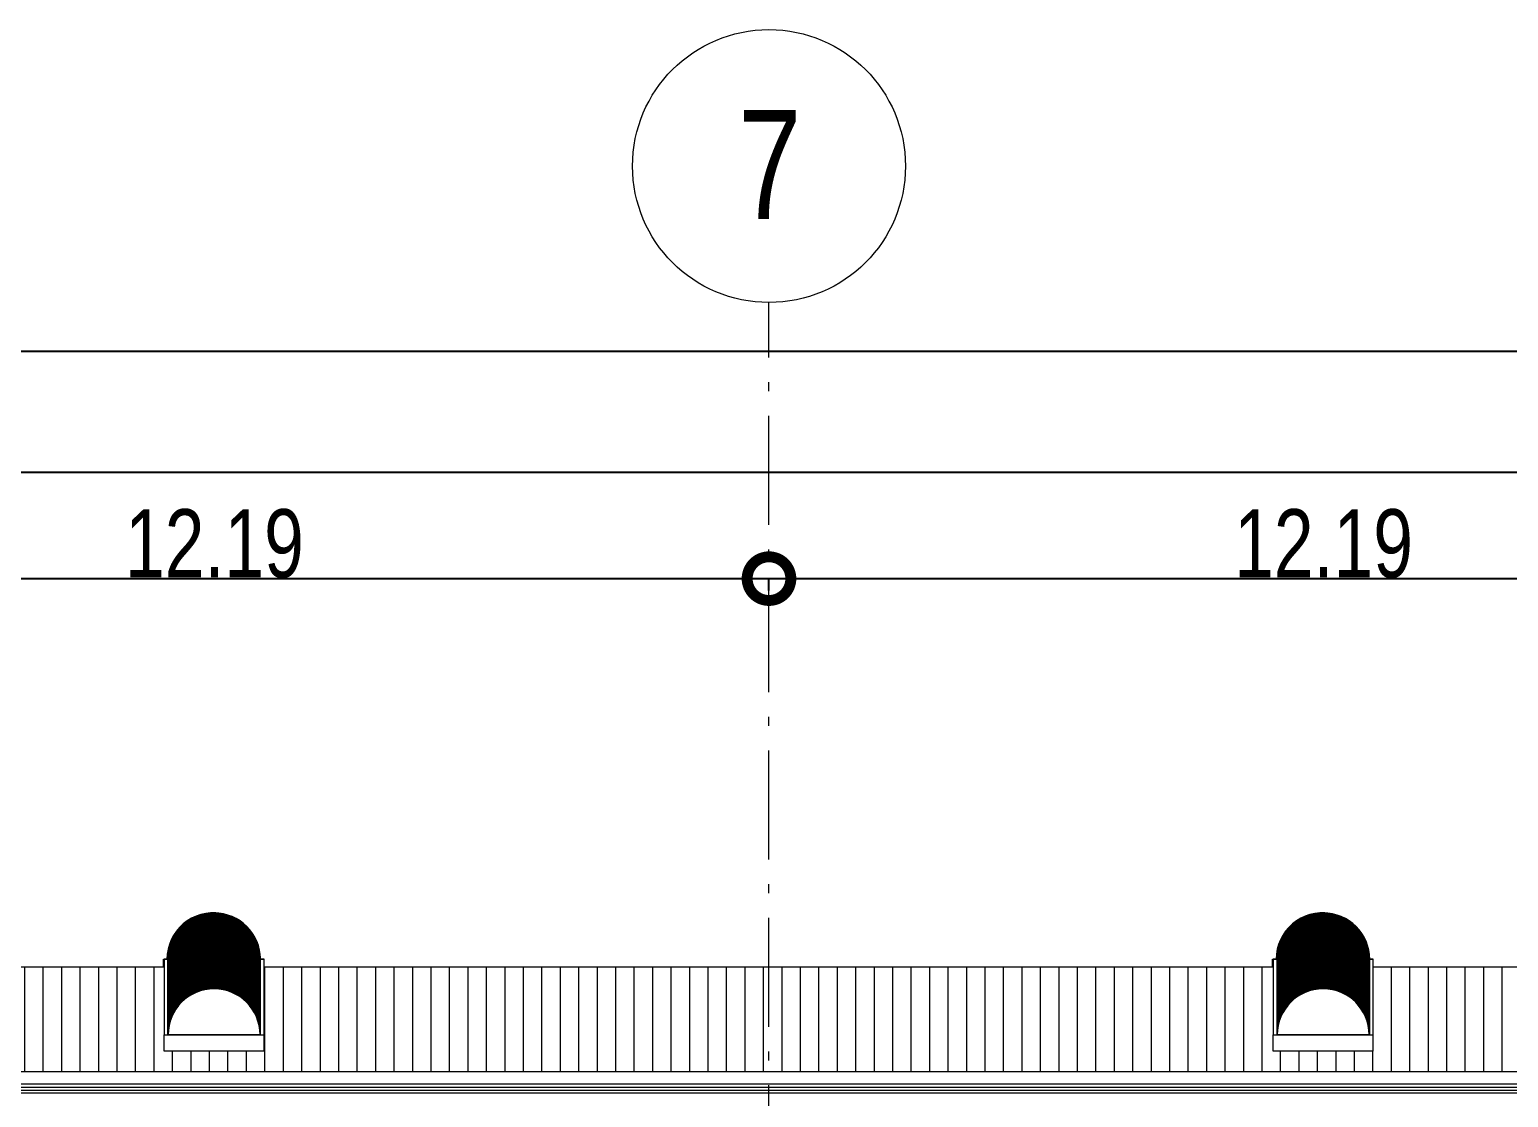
# Model space of a CAD drawing. Header units: metres. Extents: x -199 to 506, y -5 to 23.
# Drawn here: x 358.97 to 375.23, y 10.89 to 22.63 of the extents above; entities that cross this region are included whole.
import ezdxf

# ---------------------------------------------------------------- set-up
doc = ezdxf.new("R2010")
doc.units = ezdxf.units.M
doc.linetypes.add('01_Grid', pattern=[1.74, 1.2, -0.27, 0, -0.27])
for name, color, linetype, lineweight in [('03EJES-1', 1, '01_Grid', 5), ('04NOEJE', 2, 'Continuous', 18), ('04NOEJE-1', 2, 'Continuous', 5), ('14HATCH-1', 14, 'Continuous', 5), ('26VENT', 144, 'Continuous', 5), ('31COTAS', 1, 'Continuous', 5), ('53BAPS', 1, 'Continuous', 5), ('54ESTRUCTURA', 1, 'Continuous', 9)]:
    doc.layers.add(name, color=color, linetype=linetype, lineweight=lineweight)
doc.styles.add('Arial', font='arial.ttf', dxfattribs={"width": 0.75, "height": 1.2})
doc.styles.add('Arial_1', font='arial.ttf', dxfattribs={"width": 0.75, "height": 0.75})
doc.dimstyles.new('Standard_-_2_5mm_Arial_Transparent', dxfattribs={"dimscale": 0.3048, "dimtxt": 0.765195, "dimasz": 3.149606, "dimexe": 0, "dimexo": 0.984252, "dimgap": 0, "dimtad": 1, "dimrnd": 0.01, "dimzin": 0, "dimdsep": 46, "dimtxsty": 'Arial_1', "dimblk1": 'DOTSMALL', "dimblk2": 'DOTSMALL', "dimsah": 1, "dimcen": 0.09, "dimazin": 0, "dimtfac": 1, "dimtdec": 4, "dimtix": 1, "dimtmove": 0, "dimatfit": 3, "dimfxl": 1, "dimtvp": 1, "dimtolj": 1, "dimtzin": 0, "dimarcsym": 2})

# ---------------------------------------------------------------- blocks, each defined once
blk = doc.blocks.new('Skylight - Barrel Vault - 27_62x1_10 - Barrel Vault-V69-601rSouthElevEjeF Paint')
at = {"layer": '26VENT'}
for p, q in [((5.535, 12.406), (5.581, 12.406)), ((5.535, 12.317), (5.535, 12.406)), ((6.603, 12.406), (6.635, 12.406))]:
    blk.add_line(p, q, dxfattribs=at)
for major_axis, start_param, end_param in [((0.511, 0), 1.413717, 3.138944), ((0.505, 0), 2.356194, 3.138912), ((0.505, 0), 2.356194, 3.138912)]:
    blk.add_ellipse((6.085, 12.405), major_axis=major_axis, ratio=0.999547, start_param=start_param, end_param=end_param, dxfattribs=at)
blk = doc.blocks.new('Skylight - Barrel Vault - 27_62x1_10 - Barrel Vault-V76-601rSouthElevEjeF Paint')
at = {"layer": '26VENT'}
for p, q in [((54.349, 12.405), (54.31, 12.405)), ((54.31, 12.405), (54.31, 11.574)), ((54.349, 12.404), (54.349, 12.403)), ((54.349, 12.392), (54.349, 12.39)), ((54.349, 12.38), (54.349, 12.378)), ((54.349, 12.368), (54.349, 12.366)), ((54.349, 12.355), (54.349, 12.354)), ((54.355, 12.404), (54.355, 11.576)), ((55.365, 11.576), (55.365, 12.404)), ((55.41, 12.405), (55.371, 12.405)), ((55.371, 12.403), (55.371, 12.404)), ((55.371, 12.39), (55.371, 12.392)), ((55.371, 12.378), (55.371, 12.38)), ((55.371, 12.366), (55.371, 12.368)), ((55.371, 12.354), (55.371, 12.355)), ((55.41, 11.574), (55.41, 12.405)), ((54.349, 12.343), (54.349, 12.342)), ((54.349, 12.331), (54.349, 12.33)), ((54.349, 12.319), (54.349, 12.317)), ((54.349, 12.307), (54.349, 12.305)), ((54.349, 12.295), (54.349, 12.293)), ((54.349, 12.283), (54.349, 12.281)), ((54.349, 12.27), (54.349, 12.269)), ((54.349, 12.258), (54.349, 12.257)), ((54.349, 12.246), (54.349, 12.245)), ((54.349, 12.234), (54.349, 12.232)), ((54.349, 12.222), (54.349, 12.22)), ((54.349, 12.21), (54.349, 12.208)), ((54.349, 12.197), (54.349, 12.196)), ((55.371, 12.342), (55.371, 12.343)), ((55.371, 12.33), (55.371, 12.331)), ((55.371, 12.317), (55.371, 12.319)), ((55.371, 12.305), (55.371, 12.307)), ((55.371, 12.293), (55.371, 12.295)), ((55.371, 12.281), (55.371, 12.283)), ((55.371, 12.269), (55.371, 12.27)), ((55.371, 12.257), (55.371, 12.258)), ((55.371, 12.245), (55.371, 12.246)), ((55.371, 12.232), (55.371, 12.234)), ((55.371, 12.22), (55.371, 12.222)), ((55.371, 12.208), (55.371, 12.21)), ((55.371, 12.196), (55.371, 12.197)), ((54.349, 12.185), (54.349, 12.184)), ((54.349, 12.173), (54.349, 12.172)), ((54.349, 12.161), (54.349, 12.159)), ((54.349, 12.149), (54.349, 12.147)), ((54.349, 12.137), (54.349, 12.135)), ((54.349, 12.124), (54.349, 12.123)), ((54.349, 12.112), (54.349, 12.111)), ((54.349, 12.1), (54.349, 12.099)), ((54.349, 12.088), (54.349, 12.086)), ((54.349, 12.076), (54.349, 12.074)), ((54.349, 12.064), (54.349, 12.062)), ((54.349, 12.051), (54.349, 12.05)), ((54.349, 12.039), (54.349, 12.038)), ((55.371, 12.184), (55.371, 12.185)), ((55.371, 12.172), (55.371, 12.173)), ((55.371, 12.159), (55.371, 12.161)), ((55.371, 12.147), (55.371, 12.149)), ((55.371, 12.135), (55.371, 12.137)), ((55.371, 12.123), (55.371, 12.124)), ((55.371, 12.111), (55.371, 12.112)), ((55.371, 12.099), (55.371, 12.1)), ((55.371, 12.086), (55.371, 12.088)), ((55.371, 12.074), (55.371, 12.076)), ((55.371, 12.062), (55.371, 12.064)), ((55.371, 12.05), (55.371, 12.051)), ((55.371, 12.038), (55.371, 12.039)), ((54.349, 12.027), (54.349, 12.026)), ((54.349, 12.015), (54.349, 12.013)), ((54.349, 12.003), (54.349, 12.001)), ((54.349, 11.991), (54.349, 11.989)), ((54.349, 11.979), (54.349, 11.977)), ((54.349, 11.966), (54.349, 11.965)), ((54.349, 11.954), (54.349, 11.953)), ((54.349, 11.942), (54.349, 11.941)), ((54.349, 11.93), (54.349, 11.928)), ((54.349, 11.918), (54.349, 11.916)), ((54.349, 11.906), (54.349, 11.904)), ((54.349, 11.893), (54.349, 11.892)), ((54.349, 11.881), (54.349, 11.88)), ((54.349, 11.869), (54.349, 11.868)), ((55.371, 12.026), (55.371, 12.027)), ((55.371, 12.013), (55.371, 12.015)), ((55.371, 12.001), (55.371, 12.003)), ((55.371, 11.989), (55.371, 11.991)), ((55.371, 11.977), (55.371, 11.979)), ((55.371, 11.965), (55.371, 11.966)), ((55.371, 11.953), (55.371, 11.954)), ((55.371, 11.941), (55.371, 11.942)), ((55.371, 11.928), (55.371, 11.93)), ((55.371, 11.916), (55.371, 11.918)), ((55.371, 11.904), (55.371, 11.906)), ((55.371, 11.892), (55.371, 11.893)), ((55.371, 11.88), (55.371, 11.881)), ((55.371, 11.868), (55.371, 11.869)), ((54.349, 11.857), (54.349, 11.855)), ((54.349, 11.845), (54.349, 11.843)), ((54.349, 11.833), (54.349, 11.831)), ((54.349, 11.82), (54.349, 11.819)), ((54.349, 11.808), (54.349, 11.807)), ((54.349, 11.796), (54.349, 11.795)), ((54.349, 11.784), (54.349, 11.782)), ((54.349, 11.772), (54.349, 11.77)), ((54.349, 11.76), (54.349, 11.758)), ((54.349, 11.748), (54.349, 11.746)), ((54.349, 11.735), (54.349, 11.734)), ((54.349, 11.723), (54.349, 11.722)), ((54.349, 11.711), (54.349, 11.71)), ((55.371, 11.855), (55.371, 11.857)), ((55.371, 11.843), (55.371, 11.845)), ((55.371, 11.831), (55.371, 11.833)), ((55.371, 11.819), (55.371, 11.82)), ((55.371, 11.807), (55.371, 11.808)), ((55.371, 11.795), (55.371, 11.796)), ((55.371, 11.782), (55.371, 11.784)), ((55.371, 11.77), (55.371, 11.772)), ((55.371, 11.758), (55.371, 11.76)), ((55.371, 11.746), (55.371, 11.748)), ((55.371, 11.734), (55.371, 11.735)), ((55.371, 11.722), (55.371, 11.723)), ((55.371, 11.71), (55.371, 11.711)), ((54.31, 11.574), (55.41, 11.574)), ((54.31, 11.397), (54.31, 11.574)), ((54.349, 11.699), (54.349, 11.697)), ((54.349, 11.687), (54.349, 11.685)), ((54.349, 11.675), (54.349, 11.673)), ((54.349, 11.662), (54.349, 11.661)), ((54.349, 11.65), (54.349, 11.649)), ((54.349, 11.638), (54.349, 11.637)), ((54.349, 11.626), (54.349, 11.624)), ((54.349, 11.614), (54.349, 11.612)), ((54.349, 11.602), (54.349, 11.6)), ((54.349, 11.589), (54.349, 11.588)), ((54.349, 11.577), (54.349, 11.576)), ((54.355, 11.576), (54.349, 11.576)), ((54.86, 11.576), (54.355, 11.576)), ((55.365, 11.576), (54.86, 11.576)), ((55.371, 11.576), (55.365, 11.576)), ((55.371, 11.697), (55.371, 11.699)), ((55.371, 11.685), (55.371, 11.687)), ((55.371, 11.673), (55.371, 11.675)), ((55.371, 11.661), (55.371, 11.662)), ((55.371, 11.649), (55.371, 11.65)), ((55.371, 11.637), (55.371, 11.638)), ((55.371, 11.624), (55.371, 11.626)), ((55.371, 11.612), (55.371, 11.614)), ((55.371, 11.6), (55.371, 11.602)), ((55.371, 11.588), (55.371, 11.589)), ((55.371, 11.576), (55.371, 11.577)), ((55.41, 11.397), (55.41, 11.574)), ((55.41, 11.397), (54.31, 11.397))]:
    blk.add_line(p, q, dxfattribs=at)
for centre, major_axis, start_param, end_param in [((54.86, 12.403), (-0.511, 0), 3.141593, 6.283185), ((54.86, 12.392), (-0.511, 0), 3.141593, 6.283185), ((54.86, 12.404), (-0.511, 0), 3.141593, 6.283185), ((54.86, 12.39), (0.511, 0), 0, 3.141593), ((54.86, 12.368), (-0.511, 0), 3.141593, 6.283185), ((54.86, 12.38), (-0.511, 0), 3.141593, 6.283185), ((54.86, 12.378), (0.511, 0), 0, 3.141593), ((54.86, 12.366), (0.511, 0), 0, 3.141593), ((54.86, 12.343), (-0.511, 0), 3.141593, 6.283185), ((54.86, 12.355), (-0.511, 0), 3.141593, 6.283185), ((54.86, 12.354), (0.511, 0), 0, 3.141593), ((54.86, 12.342), (0.511, 0), 0, 3.141593), ((54.86, 12.319), (-0.511, 0), 3.141593, 6.283185), ((54.86, 12.403), (0.505, 0), 0.616198, 2.525395), ((54.86, 12.39), (0.505, 0), 0.616198, 2.525395), ((54.86, 12.378), (0.505, 0), 0.616198, 2.525395), ((54.86, 12.366), (0.505, 0), 0.616198, 2.525395), ((54.86, 12.354), (0.505, 0), 0.616198, 2.525395), ((54.86, 12.342), (0.505, 0), 0.616198, 2.525395), ((54.86, 12.331), (0.511, 0), 0.005665, 3.135928), ((54.86, 12.33), (0.511, 0), 0, 3.141593), ((54.86, 12.307), (-0.511, 0), 3.141593, 6.283185), ((54.86, 12.317), (0.511, 0), 0, 3.141593), ((54.86, 12.295), (-0.511, 0), 3.141593, 6.283185), ((54.86, 12.305), (0.511, 0), 0, 3.141593), ((54.86, 12.283), (-0.511, 0), 3.141593, 6.283185), ((54.86, 12.293), (0.511, 0), 0, 3.141593), ((54.86, 12.27), (-0.511, 0), 3.141593, 6.283185), ((54.86, 12.281), (0.511, 0), 0, 3.141593), ((54.86, 12.258), (-0.511, 0), 3.141593, 6.283185), ((54.86, 12.269), (0.511, 0), 0, 3.141593), ((54.86, 12.257), (0.511, 0), 0, 3.141593), ((54.86, 12.234), (-0.511, 0), 3.141593, 6.283185), ((54.86, 12.246), (-0.511, 0), 3.141593, 6.283185), ((54.86, 12.222), (-0.511, 0), 3.141593, 6.283185), ((54.86, 12.245), (0.511, 0), 0, 3.141593), ((54.86, 12.232), (0.511, 0), 0, 3.141593), ((54.86, 12.21), (-0.511, 0), 3.141593, 6.283185), ((54.86, 12.22), (0.511, 0), 0, 3.141593), ((54.86, 12.208), (0.511, 0), 0, 3.141593), ((54.86, 12.185), (-0.511, 0), 3.141593, 6.283185), ((54.86, 12.197), (0.511, 0), 0.004864, 3.136729), ((54.86, 12.196), (0.511, 0), 0, 3.141593), ((54.86, 12.184), (0.511, 0), 0, 3.141593), ((54.86, 12.161), (-0.511, 0), 3.141593, 6.283185), ((54.86, 12.173), (-0.511, 0), 3.141593, 6.283185), ((54.86, 12.172), (0.511, 0), 0, 3.141593), ((54.86, 12.149), (-0.511, 0), 3.141593, 6.283185), ((54.86, 12.33), (0.505, 0), 0.616198, 2.525395), ((54.86, 12.317), (0.505, 0), 0.616198, 2.525395), ((54.86, 12.305), (0.505, 0), 0.616198, 2.525395), ((54.86, 12.293), (0.505, 0), 0.616198, 2.525395), ((54.86, 12.281), (0.505, 0), 0.616198, 2.525395), ((54.86, 12.269), (0.505, 0), 0.616198, 2.525395), ((54.86, 12.257), (0.505, 0), 0.616198, 2.525395), ((54.86, 12.245), (0.505, 0), 0.616198, 2.525395), ((54.86, 12.232), (0.505, 0), 0.616198, 2.525395), ((54.86, 12.22), (0.505, 0), 0.616198, 2.525395), ((54.86, 12.208), (0.505, 0), 0.616198, 2.525395), ((54.86, 12.196), (0.505, 0), 0.616198, 2.525395), ((54.86, 12.184), (0.505, 0), 0.616198, 2.525395), ((54.86, 12.159), (0.511, 0), 0, 3.141593), ((54.86, 12.137), (-0.511, 0), 3.141593, 6.283185), ((54.86, 12.147), (0.511, 0), 0, 3.141593), ((54.86, 12.135), (0.511, 0), 0, 3.141593), ((54.86, 12.112), (-0.511, 0), 3.141593, 6.283185), ((54.86, 12.124), (-0.511, 0), 3.141593, 6.283185), ((54.86, 12.123), (0.511, 0), 0, 3.141593), ((54.86, 12.1), (-0.511, 0), 3.141593, 6.283185), ((54.86, 12.111), (0.511, 0), 0, 3.141593), ((54.86, 12.088), (-0.511, 0), 3.141593, 6.283185), ((54.86, 12.099), (0.511, 0), 0, 3.141593), ((54.86, 12.076), (-0.511, 0), 3.141593, 6.283185), ((54.86, 12.086), (0.511, 0), 0, 3.141593), ((54.86, 12.074), (0.511, 0), 0, 3.141593), ((54.86, 12.051), (-0.511, 0), 3.141593, 6.283185), ((54.86, 12.064), (0.511, 0), 0.004063, 3.137529), ((54.86, 12.062), (0.511, 0), 0, 3.141593), ((54.86, 12.039), (-0.511, 0), 3.141593, 6.283185), ((54.86, 12.05), (0.511, 0), 0, 3.141593), ((54.86, 12.027), (-0.511, 0), 3.141593, 6.283185), ((54.86, 12.038), (0.511, 0), 0, 3.141593), ((54.86, 12.026), (0.511, 0), 0, 3.141593), ((54.86, 12.003), (-0.511, 0), 3.141593, 6.283185), ((54.86, 12.015), (-0.511, 0), 3.141593, 6.283185), ((54.86, 12.013), (0.511, 0), 0, 3.141593), ((54.86, 11.991), (-0.511, 0), 3.141593, 6.283185), ((54.86, 12.172), (0.505, 0), 0.616198, 2.525395), ((54.86, 12.159), (0.505, 0), 0.616198, 2.525395), ((54.86, 12.147), (0.505, 0), 0.616198, 2.525395), ((54.86, 12.135), (0.505, 0), 0.616198, 2.525395), ((54.86, 12.123), (0.505, 0), 0.616198, 2.525395), ((54.86, 12.111), (0.505, 0), 0.616198, 2.525395), ((54.86, 12.099), (0.505, 0), 0.616198, 2.525395), ((54.86, 12.086), (0.505, 0), 0.616198, 2.525395), ((54.86, 12.074), (0.505, 0), 0.616198, 2.525395), ((54.86, 12.062), (0.505, 0), 0.738238, 2.525395), ((54.86, 12.05), (0.505, 0), 0.616198, 2.525395), ((54.86, 12.038), (0.505, 0), 0.616198, 2.525395), ((54.86, 12.026), (0.505, 0), 0.616198, 2.525395), ((54.86, 12.013), (0.505, 0), 0.616198, 2.525395), ((54.86, 12.001), (0.511, 0), 0, 3.141593), ((54.86, 11.979), (-0.511, 0), 3.141593, 6.283185), ((54.86, 11.989), (0.511, 0), 0, 3.141593), ((54.86, 11.977), (0.511, 0), 0, 3.141593), ((54.86, 11.954), (-0.511, 0), 3.141593, 6.283185), ((54.86, 11.966), (-0.511, 0), 3.141593, 6.283185), ((54.86, 11.965), (0.511, 0), 0, 3.141593), ((54.86, 11.953), (0.511, 0), 0, 3.141593), ((54.86, 11.942), (-0.511, 0), 3.141593, 6.283185), ((54.86, 11.941), (0.511, 0), 0, 3.141593), ((54.86, 11.918), (-0.511, 0), 3.141593, 6.283185), ((54.86, 11.93), (0.511, 0), 0.003263, 3.13833), ((54.86, 11.928), (0.511, 0), 0, 3.141593), ((54.86, 11.916), (0.511, 0), 0, 3.141593), ((54.86, 11.893), (-0.511, 0), 3.141593, 6.283185), ((54.86, 11.904), (0.511, 0), 0, 3.141593), ((54.86, 11.881), (-0.511, 0), 3.141593, 6.283185), ((54.86, 11.892), (0.511, 0), 0, 3.141593), ((54.86, 11.869), (-0.511, 0), 3.141593, 6.283185), ((54.86, 11.88), (0.511, 0), 0, 3.141593), ((54.86, 11.857), (-0.511, 0), 3.141593, 6.283185), ((54.86, 11.868), (0.511, 0), 0, 3.141593), ((54.86, 11.845), (-0.511, 0), 3.141593, 6.283185), ((54.86, 11.855), (0.511, 0), 0, 3.141593), ((54.86, 11.833), (-0.511, 0), 3.141593, 6.283185), ((54.86, 12.001), (0.505, 0), 0.616198, 2.525395), ((54.86, 11.989), (0.505, 0), 0.616198, 2.525395), ((54.86, 11.977), (0.505, 0), 0.616198, 2.525395), ((54.86, 11.965), (0.505, 0), 0.616198, 2.525395), ((54.86, 11.953), (0.505, 0), 0.616198, 2.525395), ((54.86, 11.941), (0.505, 0), 0.616198, 2.525395), ((54.86, 11.928), (0.505, 0), 0.616198, 2.525395), ((54.86, 11.916), (0.505, 0), 0.616198, 2.525395), ((54.86, 11.904), (0.505, 0), 0.616198, 2.525395), ((54.86, 11.892), (0.505, 0), 0.616198, 2.525395), ((54.86, 11.88), (0.505, 0), 0.616198, 2.525395), ((54.86, 11.868), (0.505, 0), 0.616198, 2.525395), ((54.86, 11.855), (0.505, 0), 0.616198, 2.525395), ((54.86, 11.906), (0.511, 0), 0.785537, 2.356056), ((54.86, 12.062), (0.505, 0), 0.616198, 0.738226), ((54.86, 11.843), (0.511, 0), 0, 3.141593), ((54.86, 11.82), (-0.511, 0), 3.141593, 6.283185), ((54.86, 11.831), (0.511, 0), 0, 3.141593), ((54.86, 11.808), (-0.511, 0), 3.141593, 6.283185), ((54.86, 11.819), (0.511, 0), 0, 3.141593), ((54.86, 11.807), (0.511, 0), 0, 3.141593), ((54.86, 11.796), (0.511, 0), 0.002462, 3.139131), ((54.86, 11.795), (0.511, 0), 0, 3.141593), ((54.86, 11.772), (-0.511, 0), 3.141593, 6.283185), ((54.86, 11.784), (-0.511, 0), 3.141593, 6.283185), ((54.86, 11.782), (0.511, 0), 0, 3.141593), ((54.86, 11.77), (0.511, 0), 0, 3.141593), ((54.86, 11.748), (-0.511, 0), 3.141593, 6.283185), ((54.86, 11.76), (-0.511, 0), 3.141593, 6.283185), ((54.86, 11.758), (0.511, 0), 0, 3.141593), ((54.86, 11.906), (-0.511, 0), 5.497787, 6.283185), ((54.86, 11.746), (0.511, 0), 0, 3.141593), ((54.86, 11.723), (-0.511, 0), 3.141593, 6.283185), ((54.86, 11.735), (-0.511, 0), 3.141593, 6.283185), ((54.86, 11.734), (0.511, 0), 0, 3.141593), ((54.86, 11.722), (0.511, 0), 0, 3.141593), ((54.86, 11.699), (-0.511, 0), 3.141593, 6.283185), ((54.86, 11.711), (-0.511, 0), 3.141593, 6.283185), ((54.86, 11.71), (0.511, 0), 0, 3.141593), ((54.86, 11.687), (-0.511, 0), 3.141593, 6.283185), ((54.86, 11.697), (0.511, 0), 0, 3.141593), ((54.86, 11.675), (-0.511, 0), 3.141593, 6.283185), ((54.86, 11.685), (0.511, 0), 0, 3.141593), ((54.86, 11.662), (-0.511, 0), 3.141593, 6.283185), ((54.86, 11.843), (0.505, 0), 0.616198, 2.525395), ((54.86, 11.831), (0.505, 0), 0.616198, 2.525395), ((54.86, 11.819), (0.505, 0), 0.616198, 2.525395), ((54.86, 11.807), (0.505, 0), 0.616198, 2.525395), ((54.86, 11.795), (0.505, 0), 0.616198, 2.525395), ((54.86, 11.782), (0.505, 0), 0.616198, 2.525395), ((54.86, 11.77), (0.505, 0), 0.616198, 2.525395), ((54.86, 11.758), (0.505, 0), 0.616198, 2.525395), ((54.86, 11.746), (0.505, 0), 0.616198, 2.525395), ((54.86, 11.734), (0.505, 0), 0.616198, 2.525395), ((54.86, 11.722), (0.505, 0), 0.616198, 2.525395), ((54.86, 11.71), (0.505, 0), 0.616198, 2.525395), ((54.86, 11.697), (0.505, 0), 0.616198, 2.525395), ((54.86, 11.906), (0.511, 0), 0, 0.785398), ((54.86, 11.673), (0.511, 0), 0, 3.141593), ((54.86, 11.65), (-0.511, 0), 3.141593, 6.283185), ((54.86, 11.661), (0.511, 0), 0, 3.141593), ((54.86, 11.638), (-0.511, 0), 3.141593, 6.283185), ((54.86, 11.649), (0.511, 0), 0, 3.141593), ((54.86, 11.626), (-0.511, 0), 3.141593, 6.283185), ((54.86, 11.637), (0.511, 0), 0, 3.141593), ((54.86, 11.614), (-0.511, 0), 3.141593, 6.283185), ((54.86, 11.624), (0.511, 0), 0, 3.141593), ((54.86, 11.612), (0.511, 0), 0, 3.141593), ((54.86, 11.589), (-0.511, 0), 3.141593, 6.283185), ((54.86, 11.602), (-0.511, 0), 3.141593, 6.283185), ((54.86, 11.6), (0.511, 0), 0, 3.141593), ((54.86, 11.577), (-0.511, 0), 3.141593, 6.283185), ((54.86, 11.588), (0.511, 0), 0, 3.141593), ((54.86, 11.576), (0.511, 0), 0, 3.141593), ((54.86, 11.576), (-0.505, 0), 3.141593, 6.283185), ((54.86, 11.576), (-0.505, 0), 3.141593, 6.283185), ((54.86, 11.685), (0.505, 0), 0.616198, 2.525395), ((54.86, 11.673), (0.505, 0), 0.616198, 2.525395), ((54.86, 11.661), (0.505, 0), 0.616198, 2.525395), ((54.86, 11.649), (0.505, 0), 0.616198, 2.525395), ((54.86, 11.624), (0.505, 0), 0.616198, 2.525395), ((54.86, 11.612), (0.505, 0), 0.616198, 2.525395), ((54.86, 11.6), (0.505, 0), 0.616198, 2.525395), ((54.86, 11.588), (0.505, 0), 0.616198, 2.525395), ((54.86, 11.637), (0.505, 0), 0.624084, 2.517509)]:
    blk.add_ellipse(centre, major_axis=major_axis, ratio=0.999547, start_param=start_param, end_param=end_param, dxfattribs=at)
blk = doc.blocks.new('Skylight - Barrel Vault - 27_62x1_10 - Barrel Vault-V77-601rSouthElevEjeF Paint')
at = {"layer": '26VENT'}
for p, q in [((66.541, 12.405), (66.502, 12.405)), ((66.502, 12.405), (66.502, 11.574)), ((66.541, 12.404), (66.541, 12.403)), ((66.541, 12.392), (66.541, 12.39)), ((66.541, 12.38), (66.541, 12.378)), ((66.541, 12.368), (66.541, 12.366)), ((66.541, 12.355), (66.541, 12.354)), ((66.547, 12.404), (66.547, 11.576)), ((67.557, 11.576), (67.557, 12.404)), ((67.602, 12.405), (67.563, 12.405)), ((67.563, 12.403), (67.563, 12.404)), ((67.563, 12.39), (67.563, 12.392)), ((67.563, 12.378), (67.563, 12.38)), ((67.563, 12.366), (67.563, 12.368)), ((67.563, 12.354), (67.563, 12.355)), ((67.602, 11.574), (67.602, 12.405)), ((66.541, 12.343), (66.541, 12.342)), ((66.541, 12.331), (66.541, 12.33)), ((66.541, 12.319), (66.541, 12.317)), ((66.541, 12.307), (66.541, 12.305)), ((66.541, 12.295), (66.541, 12.293)), ((66.541, 12.283), (66.541, 12.281)), ((66.541, 12.27), (66.541, 12.269)), ((66.541, 12.258), (66.541, 12.257)), ((66.541, 12.246), (66.541, 12.245)), ((66.541, 12.234), (66.541, 12.232)), ((66.541, 12.222), (66.541, 12.22)), ((66.541, 12.21), (66.541, 12.208)), ((66.541, 12.197), (66.541, 12.196)), ((67.563, 12.342), (67.563, 12.343)), ((67.563, 12.33), (67.563, 12.331)), ((67.563, 12.317), (67.563, 12.319)), ((67.563, 12.305), (67.563, 12.307)), ((67.563, 12.293), (67.563, 12.295)), ((67.563, 12.281), (67.563, 12.283)), ((67.563, 12.269), (67.563, 12.27)), ((67.563, 12.257), (67.563, 12.258)), ((67.563, 12.245), (67.563, 12.246)), ((67.563, 12.232), (67.563, 12.234)), ((67.563, 12.22), (67.563, 12.222)), ((67.563, 12.208), (67.563, 12.21)), ((67.563, 12.196), (67.563, 12.197)), ((66.541, 12.185), (66.541, 12.184)), ((66.541, 12.173), (66.541, 12.172)), ((66.541, 12.161), (66.541, 12.159)), ((66.541, 12.149), (66.541, 12.147)), ((66.541, 12.137), (66.541, 12.135)), ((66.541, 12.124), (66.541, 12.123)), ((66.541, 12.112), (66.541, 12.111)), ((66.541, 12.1), (66.541, 12.099)), ((66.541, 12.088), (66.541, 12.086)), ((66.541, 12.076), (66.541, 12.074)), ((66.541, 12.064), (66.541, 12.062)), ((66.541, 12.051), (66.541, 12.05)), ((66.541, 12.039), (66.541, 12.038)), ((67.563, 12.184), (67.563, 12.185)), ((67.563, 12.172), (67.563, 12.173)), ((67.563, 12.159), (67.563, 12.161)), ((67.563, 12.147), (67.563, 12.149)), ((67.563, 12.135), (67.563, 12.137)), ((67.563, 12.123), (67.563, 12.124)), ((67.563, 12.111), (67.563, 12.112)), ((67.563, 12.099), (67.563, 12.1)), ((67.563, 12.086), (67.563, 12.088)), ((67.563, 12.074), (67.563, 12.076)), ((67.563, 12.062), (67.563, 12.064)), ((67.563, 12.05), (67.563, 12.051)), ((67.563, 12.038), (67.563, 12.039)), ((66.541, 12.027), (66.541, 12.026)), ((66.541, 12.015), (66.541, 12.013)), ((66.541, 12.003), (66.541, 12.001)), ((66.541, 11.991), (66.541, 11.989)), ((66.541, 11.979), (66.541, 11.977)), ((66.541, 11.966), (66.541, 11.965)), ((66.541, 11.954), (66.541, 11.953)), ((66.541, 11.942), (66.541, 11.941)), ((66.541, 11.93), (66.541, 11.928)), ((66.541, 11.918), (66.541, 11.916)), ((66.541, 11.906), (66.541, 11.904)), ((66.541, 11.893), (66.541, 11.892)), ((66.541, 11.881), (66.541, 11.88)), ((66.541, 11.869), (66.541, 11.868)), ((67.563, 12.026), (67.563, 12.027)), ((67.563, 12.013), (67.563, 12.015)), ((67.563, 12.001), (67.563, 12.003)), ((67.563, 11.989), (67.563, 11.991)), ((67.563, 11.977), (67.563, 11.979)), ((67.563, 11.965), (67.563, 11.966)), ((67.563, 11.953), (67.563, 11.954)), ((67.563, 11.941), (67.563, 11.942)), ((67.563, 11.928), (67.563, 11.93)), ((67.563, 11.916), (67.563, 11.918)), ((67.563, 11.904), (67.563, 11.906)), ((67.563, 11.892), (67.563, 11.893)), ((67.563, 11.88), (67.563, 11.881)), ((67.563, 11.868), (67.563, 11.869)), ((66.541, 11.857), (66.541, 11.855)), ((66.541, 11.845), (66.541, 11.843)), ((66.541, 11.833), (66.541, 11.831)), ((66.541, 11.82), (66.541, 11.819)), ((66.541, 11.808), (66.541, 11.807)), ((66.541, 11.796), (66.541, 11.795)), ((66.541, 11.784), (66.541, 11.782)), ((66.541, 11.772), (66.541, 11.77)), ((66.541, 11.76), (66.541, 11.758)), ((66.541, 11.748), (66.541, 11.746)), ((66.541, 11.735), (66.541, 11.734)), ((66.541, 11.723), (66.541, 11.722)), ((66.541, 11.711), (66.541, 11.71)), ((67.563, 11.855), (67.563, 11.857)), ((67.563, 11.843), (67.563, 11.845)), ((67.563, 11.831), (67.563, 11.833)), ((67.563, 11.819), (67.563, 11.82)), ((67.563, 11.807), (67.563, 11.808)), ((67.563, 11.795), (67.563, 11.796)), ((67.563, 11.782), (67.563, 11.784)), ((67.563, 11.77), (67.563, 11.772)), ((67.563, 11.758), (67.563, 11.76)), ((67.563, 11.746), (67.563, 11.748)), ((67.563, 11.734), (67.563, 11.735)), ((67.563, 11.722), (67.563, 11.723)), ((67.563, 11.71), (67.563, 11.711)), ((66.502, 11.574), (67.602, 11.574)), ((66.502, 11.397), (66.502, 11.574)), ((66.541, 11.699), (66.541, 11.697)), ((66.541, 11.687), (66.541, 11.685)), ((66.541, 11.675), (66.541, 11.673)), ((66.541, 11.662), (66.541, 11.661)), ((66.541, 11.65), (66.541, 11.649)), ((66.541, 11.638), (66.541, 11.637)), ((66.541, 11.626), (66.541, 11.624)), ((66.541, 11.614), (66.541, 11.612)), ((66.541, 11.602), (66.541, 11.6)), ((66.541, 11.589), (66.541, 11.588)), ((66.541, 11.577), (66.541, 11.576)), ((66.547, 11.576), (66.541, 11.576)), ((67.052, 11.576), (66.547, 11.576)), ((67.557, 11.576), (67.052, 11.576)), ((67.563, 11.576), (67.557, 11.576)), ((67.563, 11.697), (67.563, 11.699)), ((67.563, 11.685), (67.563, 11.687)), ((67.563, 11.673), (67.563, 11.675)), ((67.563, 11.661), (67.563, 11.662)), ((67.563, 11.649), (67.563, 11.65)), ((67.563, 11.637), (67.563, 11.638)), ((67.563, 11.624), (67.563, 11.626)), ((67.563, 11.612), (67.563, 11.614)), ((67.563, 11.6), (67.563, 11.602)), ((67.563, 11.588), (67.563, 11.589)), ((67.563, 11.576), (67.563, 11.577)), ((67.602, 11.397), (67.602, 11.574)), ((67.602, 11.397), (66.502, 11.397))]:
    blk.add_line(p, q, dxfattribs=at)
for centre, major_axis, start_param, end_param in [((67.052, 12.404), (-0.511, 0), 3.141593, 6.283185), ((67.052, 12.403), (-0.511, 0), 3.141593, 6.283185), ((67.052, 12.392), (-0.511, 0), 3.141593, 6.283185), ((67.052, 12.39), (-0.511, 0), 3.141593, 6.283185), ((67.052, 12.38), (-0.511, 0), 3.141593, 6.283185), ((67.052, 12.378), (-0.511, 0), 3.141593, 6.283185), ((67.052, 12.368), (-0.511, 0), 3.141593, 6.283185), ((67.052, 12.355), (-0.511, 0), 3.141593, 6.283185), ((67.052, 12.366), (0.511, 0), 0, 3.141593), ((67.052, 12.343), (-0.511, 0), 3.141593, 6.283185), ((67.052, 12.354), (0.511, 0), 0, 3.141593), ((67.052, 12.33), (-0.511, 0), 3.141593, 6.283185), ((67.052, 12.342), (0.511, 0), 0, 3.141593), ((67.052, 12.319), (-0.511, 0), 3.141593, 6.283185), ((67.052, 12.403), (0.505, 0), 0.616198, 2.525395), ((67.052, 12.39), (0.505, 0), 0.616198, 2.525395), ((67.052, 12.378), (0.505, 0), 0.616198, 2.525395), ((67.052, 12.366), (0.505, 0), 0.616198, 2.525395), ((67.052, 12.354), (0.505, 0), 0.616198, 2.525395), ((67.052, 12.342), (0.505, 0), 0.616198, 2.525395), ((67.052, 12.331), (0.511, 0), 0.005665, 3.135928), ((67.052, 12.307), (-0.511, 0), 3.141593, 6.283185), ((67.052, 12.317), (0.511, 0), 0, 3.141593), ((67.052, 12.293), (-0.511, 0), 3.141593, 6.283185), ((67.052, 12.305), (0.511, 0), 0, 3.141593), ((67.052, 12.283), (-0.511, 0), 3.141593, 6.283185), ((67.052, 12.281), (-0.511, 0), 3.141593, 6.283185), ((67.052, 12.295), (-0.511, 0), 3.141593, 6.283185), ((67.052, 12.258), (-0.511, 0), 3.141593, 6.283185), ((67.052, 12.27), (-0.511, 0), 3.141593, 6.283185), ((67.052, 12.269), (0.511, 0), 0, 3.141593), ((67.052, 12.246), (-0.511, 0), 3.141593, 6.283185), ((67.052, 12.245), (-0.511, 0), 3.141593, 6.283185), ((67.052, 12.257), (0.511, 0), 0, 3.141593), ((67.052, 12.234), (-0.511, 0), 3.141593, 6.283185), ((67.052, 12.232), (-0.511, 0), 3.141593, 6.283185), ((67.052, 12.21), (-0.511, 0), 3.141593, 6.283185), ((67.052, 12.222), (-0.511, 0), 3.141593, 6.283185), ((67.052, 12.22), (0.511, 0), 0, 3.141593), ((67.052, 12.208), (0.511, 0), 0, 3.141593), ((67.052, 12.185), (-0.511, 0), 3.141593, 6.283185), ((67.052, 12.184), (-0.511, 0), 3.141593, 6.283185), ((67.052, 12.197), (0.511, 0), 0.004864, 3.136729), ((67.052, 12.196), (0.511, 0), 0, 3.141593), ((67.052, 12.173), (-0.511, 0), 3.141593, 6.283185), ((67.052, 12.172), (-0.511, 0), 3.141593, 6.283185), ((67.052, 12.161), (-0.511, 0), 3.141593, 6.283185), ((67.052, 12.149), (-0.511, 0), 3.141593, 6.283185), ((67.052, 12.33), (0.505, 0), 0.616198, 2.525395), ((67.052, 12.317), (0.505, 0), 0.616198, 2.525395), ((67.052, 12.305), (0.505, 0), 0.616198, 2.525395), ((67.052, 12.293), (0.505, 0), 0.616198, 2.525395), ((67.052, 12.281), (0.505, 0), 0.616198, 2.525395), ((67.052, 12.269), (0.505, 0), 0.616198, 2.525395), ((67.052, 12.257), (0.505, 0), 0.616198, 2.525395), ((67.052, 12.245), (0.505, 0), 0.616198, 2.525395), ((67.052, 12.232), (0.505, 0), 0.616198, 2.525395), ((67.052, 12.22), (0.505, 0), 0.616198, 2.525395), ((67.052, 12.208), (0.505, 0), 0.616198, 2.525395), ((67.052, 12.196), (0.505, 0), 0.616198, 2.525395), ((67.052, 12.184), (0.505, 0), 0.616198, 2.525395), ((67.052, 12.159), (0.511, 0), 0, 3.141593), ((67.052, 12.137), (-0.511, 0), 3.141593, 6.283185), ((67.052, 12.147), (0.511, 0), 0, 3.141593), ((67.052, 12.124), (-0.511, 0), 3.141593, 6.283185), ((67.052, 12.135), (0.511, 0), 0, 3.141593), ((67.052, 12.123), (0.511, 0), 0, 3.141593), ((67.052, 12.1), (-0.511, 0), 3.141593, 6.283185), ((67.052, 12.099), (-0.511, 0), 3.141593, 6.283185), ((67.052, 12.112), (-0.511, 0), 3.141593, 6.283185), ((67.052, 12.111), (0.511, 0), 0, 3.141593), ((67.052, 12.088), (-0.511, 0), 3.141593, 6.283185), ((67.052, 12.086), (-0.511, 0), 3.141593, 6.283185), ((67.052, 12.076), (-0.511, 0), 3.141593, 6.283185), ((67.052, 12.062), (-0.511, 0), 3.141593, 6.283185), ((67.052, 12.074), (0.511, 0), 0, 3.141593), ((67.052, 12.051), (-0.511, 0), 3.141593, 6.283185), ((67.052, 12.05), (-0.511, 0), 3.141593, 6.283185), ((67.052, 12.064), (0.511, 0), 0.004063, 3.137529), ((67.052, 12.027), (-0.511, 0), 3.141593, 6.283185), ((67.052, 12.039), (-0.511, 0), 3.141593, 6.283185), ((67.052, 12.038), (0.511, 0), 0, 3.141593), ((67.052, 12.015), (-0.511, 0), 3.141593, 6.283185), ((67.052, 12.026), (0.511, 0), 0, 3.141593), ((67.052, 12.003), (-0.511, 0), 3.141593, 6.283185), ((67.052, 12.013), (0.511, 0), 0, 3.141593), ((67.052, 11.989), (-0.511, 0), 3.141593, 6.283185), ((67.052, 12.172), (0.505, 0), 0.616198, 2.525395), ((67.052, 12.159), (0.505, 0), 0.616198, 2.525395), ((67.052, 12.147), (0.505, 0), 0.616198, 2.525395), ((67.052, 12.135), (0.505, 0), 0.616198, 2.525395), ((67.052, 12.123), (0.505, 0), 0.616198, 2.525395), ((67.052, 12.111), (0.505, 0), 0.616198, 2.525395), ((67.052, 12.099), (0.505, 0), 0.616198, 2.525395), ((67.052, 12.086), (0.505, 0), 0.616198, 2.525395), ((67.052, 12.074), (0.505, 0), 0.616198, 2.525395), ((67.052, 12.062), (0.505, 0), 0.616198, 2.525395), ((67.052, 12.05), (0.505, 0), 0.616198, 2.525395), ((67.052, 12.038), (0.505, 0), 0.616198, 2.525395), ((67.052, 12.026), (0.505, 0), 0.616198, 2.525395), ((67.052, 12.013), (0.505, 0), 0.616198, 2.525395), ((67.052, 12.001), (0.511, 0), 0, 3.141593), ((67.052, 11.979), (-0.511, 0), 3.141593, 6.283185), ((67.052, 11.991), (-0.511, 0), 3.141593, 6.283185), ((67.052, 11.966), (-0.511, 0), 3.141593, 6.283185), ((67.052, 11.977), (0.511, 0), 0, 3.141593), ((67.052, 11.954), (-0.511, 0), 3.141593, 6.283185), ((67.052, 11.953), (-0.511, 0), 3.141593, 6.283185), ((67.052, 11.965), (0.511, 0), 0, 3.141593), ((67.052, 11.942), (-0.511, 0), 3.141593, 6.283185), ((67.052, 11.941), (0.511, 0), 0, 3.141593), ((67.052, 11.918), (-0.511, 0), 3.141593, 6.283185), ((67.052, 11.916), (-0.511, 0), 3.141593, 6.283185), ((67.052, 11.93), (0.511, 0), 0.003263, 3.13833), ((67.052, 11.928), (0.511, 0), 0, 3.141593), ((67.052, 11.904), (-0.511, 0), 3.141593, 6.283185), ((67.052, 11.893), (-0.511, 0), 3.141593, 6.283185), ((67.052, 11.892), (0.511, 0), 0, 3.141593), ((67.052, 11.869), (-0.511, 0), 3.141593, 6.283185), ((67.052, 11.881), (-0.511, 0), 3.141593, 6.283185), ((67.052, 11.88), (0.511, 0), 0, 3.141593), ((67.052, 11.868), (0.511, 0), 0, 3.141593), ((67.052, 11.845), (-0.511, 0), 3.141593, 6.283185), ((67.052, 11.843), (-0.511, 0), 3.141593, 6.283185), ((67.052, 11.857), (-0.511, 0), 3.141593, 6.283185), ((67.052, 11.855), (0.511, 0), 0, 3.141593), ((67.052, 12.001), (0.505, 0), 0.616198, 2.525395), ((67.052, 11.989), (0.505, 0), 0.616198, 2.525395), ((67.052, 11.977), (0.505, 0), 0.616198, 2.525395), ((67.052, 11.965), (0.505, 0), 0.616198, 2.525395), ((67.052, 11.953), (0.505, 0), 0.616198, 2.525395), ((67.052, 11.941), (0.505, 0), 0.616198, 2.525395), ((67.052, 11.928), (0.505, 0), 0.616198, 2.525395), ((67.052, 11.916), (0.505, 0), 0.616198, 2.525395), ((67.052, 11.904), (0.505, 0), 0.616198, 2.525395), ((67.052, 11.892), (0.505, 0), 0.616198, 2.525395), ((67.052, 11.88), (0.505, 0), 0.616198, 2.525395), ((67.052, 11.868), (0.505, 0), 0.616198, 2.525395), ((67.052, 11.855), (0.505, 0), 0.616198, 2.525395), ((67.052, 11.906), (0.511, 0), 0.785537, 2.356056), ((67.052, 11.82), (-0.511, 0), 3.141593, 6.283185), ((67.052, 11.833), (-0.511, 0), 3.141593, 6.283185), ((67.052, 11.831), (0.511, 0), 0, 3.141593), ((67.052, 11.807), (-0.511, 0), 3.141593, 6.283185), ((67.052, 11.819), (0.511, 0), 0, 3.141593), ((67.052, 11.795), (-0.511, 0), 3.141593, 6.283185), ((67.052, 11.808), (-0.511, 0), 3.141593, 6.283185), ((67.052, 11.784), (-0.511, 0), 3.141593, 6.283185), ((67.052, 11.796), (0.511, 0), 0.002462, 3.139131), ((67.052, 11.772), (-0.511, 0), 3.141593, 6.283185), ((67.052, 11.782), (0.511, 0), 0, 3.141593), ((67.052, 11.76), (-0.511, 0), 3.141593, 6.283185), ((67.052, 11.77), (0.511, 0), 0, 3.141593), ((67.052, 11.748), (-0.511, 0), 3.141593, 6.283185), ((67.052, 11.758), (0.511, 0), 0, 3.141593), ((67.052, 11.735), (-0.511, 0), 3.141593, 6.283185), ((67.052, 11.906), (-0.511, 0), 5.497787, 6.283185), ((67.052, 11.746), (0.511, 0), 0, 3.141593), ((67.052, 11.723), (-0.511, 0), 3.141593, 6.283185), ((67.052, 11.722), (-0.511, 0), 3.141593, 6.283185), ((67.052, 11.734), (0.511, 0), 0, 3.141593), ((67.052, 11.711), (-0.511, 0), 3.141593, 6.283185), ((67.052, 11.71), (-0.511, 0), 3.141593, 6.283185), ((67.052, 11.687), (-0.511, 0), 3.141593, 6.283185), ((67.052, 11.699), (-0.511, 0), 3.141593, 6.283185), ((67.052, 11.697), (0.511, 0), 0, 3.141593), ((67.052, 11.675), (-0.511, 0), 3.141593, 6.283185), ((67.052, 11.685), (0.511, 0), 0, 3.141593), ((67.052, 11.662), (-0.511, 0), 3.141593, 6.283185), ((67.052, 11.661), (-0.511, 0), 3.141593, 6.283185), ((67.052, 11.843), (0.505, 0), 0.616198, 2.525395), ((67.052, 11.831), (0.505, 0), 0.616198, 2.525395), ((67.052, 11.819), (0.505, 0), 0.616198, 2.525395), ((67.052, 11.807), (0.505, 0), 0.616198, 2.525395), ((67.052, 11.795), (0.505, 0), 0.616198, 2.525395), ((67.052, 11.782), (0.505, 0), 0.616198, 2.525395), ((67.052, 11.77), (0.505, 0), 0.616198, 2.525395), ((67.052, 11.758), (0.505, 0), 0.616198, 2.525395), ((67.052, 11.746), (0.505, 0), 0.616198, 2.525395), ((67.052, 11.734), (0.505, 0), 0.616198, 2.525395), ((67.052, 11.722), (0.505, 0), 0.616198, 2.525395), ((67.052, 11.71), (0.505, 0), 0.616198, 2.525395), ((67.052, 11.697), (0.505, 0), 0.616198, 2.525395), ((67.052, 11.906), (0.511, 0), 0, 0.785398), ((67.052, 11.673), (0.511, 0), 0, 3.141593), ((67.052, 11.649), (-0.511, 0), 3.141593, 6.283185), ((67.052, 11.638), (-0.511, 0), 3.141593, 6.283185), ((67.052, 11.65), (-0.511, 0), 3.141593, 6.283185), ((67.052, 11.637), (0.511, 0), 0, 3.141593), ((67.052, 11.614), (-0.511, 0), 3.141593, 6.283185), ((67.052, 11.612), (-0.511, 0), 3.141593, 6.283185), ((67.052, 11.626), (-0.511, 0), 3.141593, 6.283185), ((67.052, 11.624), (0.511, 0), 0, 3.141593), ((67.052, 11.602), (-0.511, 0), 3.141593, 6.283185), ((67.052, 11.589), (-0.511, 0), 3.141593, 6.283185), ((67.052, 11.6), (0.511, 0), 0, 3.141593), ((67.052, 11.588), (0.511, 0), 0, 3.141593), ((67.052, 11.577), (-0.511, 0), 3.141593, 6.283185), ((67.052, 11.576), (0.511, 0), 0, 3.141593), ((67.052, 11.576), (-0.505, 0), 3.141593, 6.283185), ((67.052, 11.576), (-0.505, 0), 3.141593, 6.283185), ((67.052, 11.685), (0.505, 0), 0.616198, 2.525395), ((67.052, 11.673), (0.505, 0), 0.616198, 2.525395), ((67.052, 11.661), (0.505, 0), 0.616198, 2.525395), ((67.052, 11.649), (0.505, 0), 0.616198, 2.525395), ((67.052, 11.624), (0.505, 0), 0.616198, 2.525395), ((67.052, 11.612), (0.505, 0), 0.616198, 2.525395), ((67.052, 11.6), (0.505, 0), 0.616198, 2.525395), ((67.052, 11.588), (0.505, 0), 0.616198, 2.525395), ((67.052, 11.637), (0.505, 0), 0.624084, 2.517509)]:
    blk.add_ellipse(centre, major_axis=major_axis, ratio=0.999547, start_param=start_param, end_param=end_param, dxfattribs=at)
blk = doc.blocks.new('Grid - Standard-4449989-601rSouthElevEjeF Paint')
at = {"layer": '04NOEJE'}
blk.add_circle((0, 21.126), 1.5, dxfattribs=at)
blk = doc.blocks.new('_DotSmall')
at = {"color": 0, "linetype": 'ByBlock', "const_width": 0.5}
blk.add_lwpolyline([(-0.0625, 0, 1), (0.0625, 0, 1)], format="xyb", close=True, dxfattribs=at)
blk = doc.blocks.new('DIMBLOCK33-601rSouthElevEjeF Paint')
at = {"layer": '31COTAS', "color": 0, "lineweight": -2, "transparency": 16777216}
for p, q in [((293.95, 18.96), (293.95, 19.09)), ((293.95, 19.09), (501.214, 19.09)), ((501.214, 16.595), (501.214, 19.09))]:
    blk.add_line(p, q, dxfattribs=at)
at = {"layer": 'Defpoints', "color": 0, "transparency": 16777216}
for p in [(293.95, 19.26), (501.214, 19.09), (501.214, 16.295)]:
    blk.add_point(p, dxfattribs=at)
at = {"layer": '31COTAS', "color": 0, "lineweight": -2, "transparency": 16777216, "xscale": 0.9599999999999999, "yscale": 0.9599999999999999, "zscale": 0.9599999999999999, "rotation": 180}
blk.add_blockref('_DotSmall', (293.95, 19.09), dxfattribs=at)
at = {"layer": '31COTAS', "color": 0, "lineweight": -2, "transparency": 16777216, "xscale": 0.9599999999999999, "yscale": 0.9599999999999999, "zscale": 0.9599999999999999}
blk.add_blockref('_DotSmall', (501.214, 19.09), dxfattribs=at)
at = {"layer": '31COTAS', "color": 0, "transparency": 16777216, "insert": (397.582, 19.473), "char_height": 0.75, "width": 2.79708, "attachment_point": 5, "style": 'Arial_1'}
blk.add_mtext('\\A1;207.26', dxfattribs=at)
blk = doc.blocks.new('DIMBLOCK39-601rSouthElevEjeF Paint')
at = {"layer": '31COTAS', "color": 0, "lineweight": -2, "transparency": 16777216}
for p, q in [((354.91, 16.46), (354.91, 16.59)), ((354.91, 16.59), (367.102, 16.59)), ((367.102, 16.46), (367.102, 16.59))]:
    blk.add_line(p, q, dxfattribs=at)
at = {"layer": 'Defpoints', "color": 0, "transparency": 16777216}
for p in [(354.91, 16.76), (367.102, 16.76), (367.102, 16.59)]:
    blk.add_point(p, dxfattribs=at)
at = {"layer": '31COTAS', "color": 0, "lineweight": -2, "transparency": 16777216, "xscale": 0.9599999999999999, "yscale": 0.9599999999999999, "zscale": 0.9599999999999999, "rotation": 180}
blk.add_blockref('_DotSmall', (354.91, 16.59), dxfattribs=at)
at = {"layer": '31COTAS', "color": 0, "lineweight": -2, "transparency": 16777216, "xscale": 0.9599999999999999, "yscale": 0.9599999999999999, "zscale": 0.9599999999999999}
blk.add_blockref('_DotSmall', (367.102, 16.59), dxfattribs=at)
at = {"layer": '31COTAS', "color": 0, "transparency": 16777216, "insert": (361.006, 16.973), "char_height": 0.75, "width": 2.28852, "attachment_point": 5, "style": 'Arial_1'}
blk.add_mtext('\\A1;12.19', dxfattribs=at)
blk = doc.blocks.new('DIMBLOCK40-601rSouthElevEjeF Paint')
at = {"layer": '31COTAS', "color": 0, "lineweight": -2, "transparency": 16777216}
for p, q in [((367.102, 16.46), (367.102, 16.59)), ((367.102, 16.59), (379.294, 16.59)), ((379.294, 16.46), (379.294, 16.59))]:
    blk.add_line(p, q, dxfattribs=at)
at = {"layer": 'Defpoints', "color": 0, "transparency": 16777216}
for p in [(367.102, 16.76), (379.294, 16.76), (379.294, 16.59)]:
    blk.add_point(p, dxfattribs=at)
at = {"layer": '31COTAS', "color": 0, "lineweight": -2, "transparency": 16777216, "xscale": 0.9599999999999999, "yscale": 0.9599999999999999, "zscale": 0.9599999999999999, "rotation": 180}
blk.add_blockref('_DotSmall', (367.102, 16.59), dxfattribs=at)
at = {"layer": '31COTAS', "color": 0, "lineweight": -2, "transparency": 16777216, "xscale": 0.9599999999999999, "yscale": 0.9599999999999999, "zscale": 0.9599999999999999}
blk.add_blockref('_DotSmall', (379.294, 16.59), dxfattribs=at)
at = {"layer": '31COTAS', "color": 0, "transparency": 16777216, "insert": (373.198, 16.973), "char_height": 0.75, "width": 2.28852, "attachment_point": 5, "style": 'Arial_1'}
blk.add_mtext('\\A1;12.19', dxfattribs=at)
blk = doc.blocks.new('DIMBLOCK52-601rSouthElevEjeF Paint')
at = {"layer": '31COTAS', "color": 0, "lineweight": -2, "transparency": 16777216}
for p, q in [((293.95, 17.63), (293.95, 17.76)), ((293.95, 17.76), (391.486, 17.76)), ((391.486, 17.63), (391.486, 17.76))]:
    blk.add_line(p, q, dxfattribs=at)
at = {"layer": 'Defpoints', "color": 0, "transparency": 16777216}
for p in [(293.95, 17.93), (391.486, 17.93), (391.486, 17.76)]:
    blk.add_point(p, dxfattribs=at)
at = {"layer": '31COTAS', "color": 0, "lineweight": -2, "transparency": 16777216, "xscale": 0.9599999999999999, "yscale": 0.9599999999999999, "zscale": 0.9599999999999999, "rotation": 180}
blk.add_blockref('_DotSmall', (293.95, 17.76), dxfattribs=at)
at = {"layer": '31COTAS', "color": 0, "lineweight": -2, "transparency": 16777216, "xscale": 0.9599999999999999, "yscale": 0.9599999999999999, "zscale": 0.9599999999999999}
blk.add_blockref('_DotSmall', (391.486, 17.76), dxfattribs=at)
at = {"layer": '31COTAS', "color": 0, "transparency": 16777216, "insert": (342.718, 18.143), "char_height": 0.75, "width": 2.28852, "attachment_point": 5, "style": 'Arial_1'}
blk.add_mtext('\\A1;97.54', dxfattribs=at)

msp = doc.modelspace()

# ---------------------------------------------------------------- hatches: boundary and pattern name
at = {"layer": '14HATCH-1'}
h = msp.add_hatch(dxfattribs=at)
h.set_pattern_fill('FP_12', color=256, style=0, pattern_type=2)
h.set_pattern_definition([(90, (306.142, 13.003), (-0.203, 0), [])])
h.paths.add_polyline_path([(420.49, 11.17), (498.988, 11.17), (498.988, 12.202), (499.035, 12.202), (499.035, 12.158), (499.642, 12.158), (499.642, 12.202), (499.69, 12.202), (499.686, 11.17), (501.072, 11.17), (501.072, 12.317), (483.472, 12.317), (483.472, 11.397), (482.372, 11.398), (482.372, 12.317), (471.28, 12.317), (471.28, 11.397), (470.18, 11.398), (470.179, 12.317), (459.088, 12.317), (459.088, 11.397), (457.988, 11.399), (457.988, 12.317), (446.896, 12.317), (446.896, 11.397), (445.796, 11.398), (445.796, 12.317), (434.704, 12.317), (434.704, 11.397), (433.604, 11.398), (433.604, 12.317), (422.512, 12.317), (422.512, 11.397), (421.412, 11.398), (421.412, 12.317), (410.32, 12.317), (410.32, 11.397), (409.22, 11.398), (409.22, 12.317), (398.128, 12.317), (398.128, 11.397), (397.028, 11.398), (397.028, 12.317), (385.936, 12.317), (385.936, 11.397), (384.836, 11.398), (384.836, 12.317), (373.744, 12.317), (373.744, 11.397), (372.644, 11.398), (372.644, 12.317), (361.552, 12.317), (361.552, 11.397), (360.452, 11.398), (360.452, 12.317), (349.36, 12.317), (349.36, 11.397), (348.26, 11.398), (348.26, 12.317), (337.168, 12.317), (337.168, 11.397), (336.068, 11.398), (336.068, 12.317), (324.976, 12.317), (324.976, 11.397), (323.876, 11.398), (323.876, 12.317), (312.784, 12.317), (312.784, 11.397), (311.684, 11.398), (311.684, 12.317), (300.592, 12.317), (300.592, 11.397), (299.492, 11.397), (299.492, 12.317), (294.092, 12.317), (294.092, 11.17), (418.746, 11.17)])
h.paths.add_polyline_path([(499.642, 11.17), (499.642, 11.811), (499.594, 11.811), (499.594, 11.17)])
h.paths.add_polyline_path([(499.543, 11.17), (499.543, 11.811), (499.369, 11.811), (499.369, 11.17), (499.382, 11.17)])
h.paths.add_polyline_path([(499.305, 11.17), (499.305, 11.811), (499.131, 11.811), (499.131, 11.17)])
h.paths.add_polyline_path([(499.081, 11.17), (499.081, 11.811), (499.032, 11.811), (499.032, 11.17)])
h.paths.add_polyline_path([(499.431, 11.861), (499.543, 11.864), (499.543, 12.107), (499.369, 12.107), (499.369, 11.861), (499.382, 11.861)])
h.paths.add_polyline_path([(499.629, 11.861), (499.642, 11.864), (499.642, 12.107), (499.594, 12.107), (499.594, 11.861)])
h.paths.add_polyline_path([(499.243, 11.861), (499.305, 11.864), (499.305, 12.107), (499.131, 12.107), (499.131, 11.861), (499.184, 11.861)])
h.paths.add_polyline_path([(499.032, 11.861), (499.081, 11.864), (499.081, 12.107), (499.032, 12.107), (499.032, 11.864)])

# ---------------------------------------------------------------- linework, layer by layer
at = {"layer": '03EJES-1'}
msp.add_line((367.102, -1.219), (367.102, 19.626), dxfattribs=at)
at = {"layer": '53BAPS'}
for p, q in [((498.988, 11.032), (294.092, 11.032)), ((498.988, 10.997), (294.092, 10.997)), ((498.988, 10.963), (294.092, 10.963)), ((498.988, 10.932), (294.092, 10.932))]:
    msp.add_line(p, q, dxfattribs=at)
at = {"layer": '54ESTRUCTURA'}
for p, q in [((360.452, 12.317), (349.36, 12.317)), ((372.644, 12.317), (361.552, 12.317)), ((384.836, 12.317), (373.744, 12.317)), ((294.092, 11.17), (498.988, 11.17))]:
    msp.add_line(p, q, dxfattribs=at)

# ---------------------------------------------------------------- block references
at = {"layer": '04NOEJE'}
msp.add_blockref('Grid - Standard-4449989-601rSouthElevEjeF Paint', (367.102, 0), dxfattribs=at)
at = {"layer": '26VENT'}
for name, p in [('Skylight - Barrel Vault - 27_62x1_10 - Barrel Vault-V69-601rSouthElevEjeF Paint', (354.91, 0)), ('Skylight - Barrel Vault - 27_62x1_10 - Barrel Vault-V76-601rSouthElevEjeF Paint', (306.142, 0)), ('Skylight - Barrel Vault - 27_62x1_10 - Barrel Vault-V69-601rSouthElevEjeF Paint', (367.102, 0)), ('Skylight - Barrel Vault - 27_62x1_10 - Barrel Vault-V77-601rSouthElevEjeF Paint', (306.142, 0))]:
    msp.add_blockref(name, p, dxfattribs=at)

# ---------------------------------------------------------------- texts
at = {"layer": '04NOEJE-1', "insert": (366.761, 21.743), "char_height": 1.2, "width": 0.84778, "attachment_point": 1, "style": 'Arial'}
msp.add_mtext('7', dxfattribs=at)

# ---------------------------------------------------------------- dimensions: what is measured, and where the dimension line sits
at = {"layer": '31COTAS'}
for base, p1, p2, override, picture, middle in [((501.214, 19.09), (293.95, 19.26), (501.214, 16.295), {"dimpost": '<>', "dimfxl": 207.285212}, 'DIMBLOCK33-601rSouthElevEjeF Paint', (397.582, 19.473)), ((391.486, 17.76), (293.95, 17.93), (391.486, 17.93), {"dimpost": '<>', "dimfxl": 97.536}, 'DIMBLOCK52-601rSouthElevEjeF Paint', (342.718, 18.143)), ((367.102, 16.59), (354.91, 16.76), (367.102, 16.76), {"dimpost": '<>', "dimfxl": 12.192}, 'DIMBLOCK39-601rSouthElevEjeF Paint', (361.006, 16.973)), ((379.294, 16.59), (367.102, 16.76), (379.294, 16.76), {"dimpost": '<>', "dimfxl": 12.192}, 'DIMBLOCK40-601rSouthElevEjeF Paint', (373.198, 16.973))]:
    dim = msp.add_linear_dim(base=base, p1=p1, p2=p2, dimstyle='Standard_-_2_5mm_Arial_Transparent', override=override, dxfattribs=at)
    dim.commit()
    dim.dimension.update_dxf_attribs({"geometry": picture, "text_midpoint": middle})

doc.saveas('drawing.dxf')
